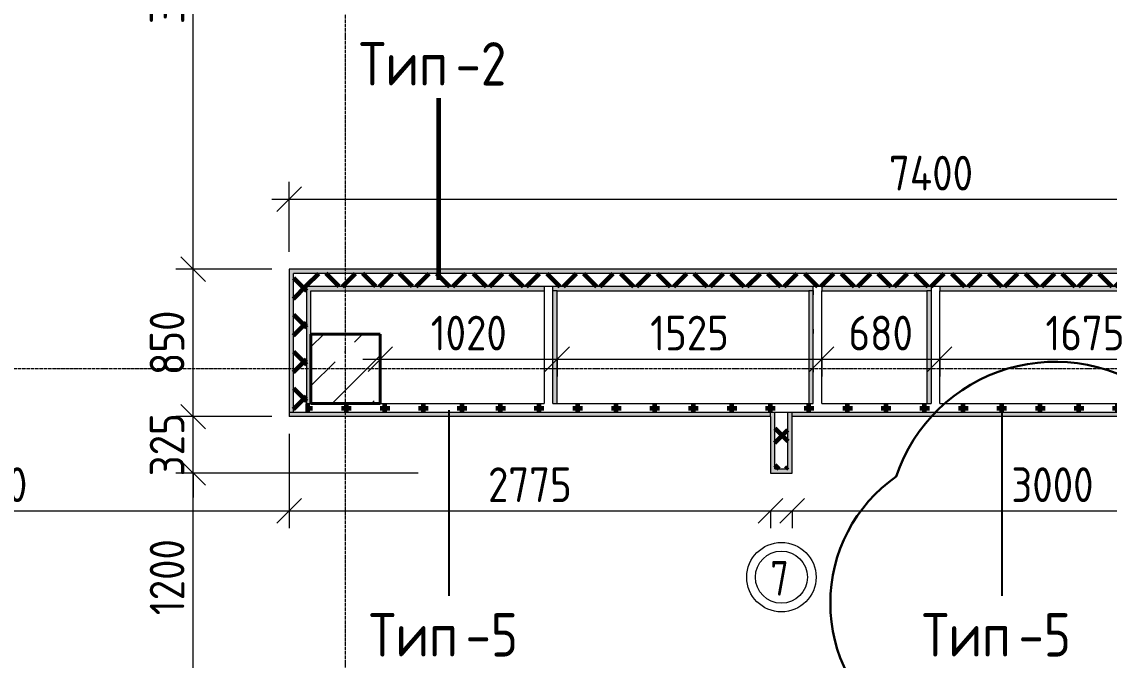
# Model space of a CAD drawing. Header units: millimetres. Extents: x -60946 to 138510, y -262288 to 24501.
# Drawn here: x -9783 to -3514, y -51538 to -47860 of the extents above; entities that cross this region are included whole.
import ezdxf

# ---------------------------------------------------------------- set-up
doc = ezdxf.new("R2010")
doc.units = ezdxf.units.MM
doc.linetypes.add('ADSK_Линия сетки', pattern=[25, 20, -2.5, 0, -2.5])
for name, color, linetype, lineweight in [('2)Тип-2', 3, 'Continuous', 60), ('2)Тип-5', 1, 'Continuous', 60), ('Марки дверей', 7, 'Continuous', 20), ('Несущие колонны', 7, 'Continuous', 18), ('Оси', 7, 'Continuous', 9), ('Размеры', 7, 'Continuous', 9), ('Стены несущие', 7, 'Continuous', 30), ('Стены отделка', 7, 'Continuous', 30), ('Стены штриховка', 7, 'Continuous', 9)]:
    doc.layers.add(name, color=color, linetype=linetype, lineweight=lineweight)
doc.layers.add('2)Тип-4', color=7, linetype='Continuous', lineweight=30, true_color=0x0080c0)
doc.styles.add('GOST Common_3', font='', dxfattribs={"width": 0.9, "height": 200})
doc.styles.add('GOST Common_B', font='', dxfattribs={"width": 0.8, "height": 200})
doc.styles.get('GOST Common_3').set_extended_font_data('GOST Common')
doc.styles.get('GOST Common_B').set_extended_font_data('GOST Common', bold=True)
doc.dimstyles.new('ADSK_Основной_2_0_2', dxfattribs={"dimscale": 304.8, "dimtxt": 201.142999, "dimasz": 0.463911, "dimexe": 0.328084, "dimexo": 0.328084, "dimgap": 0.164042, "dimtad": 1, "dimdec": 3, "dimrnd": 0.001, "dimdsep": 46, "dimtxsty": 'GOST Common_3', "dimblk1": 'OBLIQUE', "dimblk2": 'OBLIQUE', "dimsah": 1, "dimcen": 0.09, "dimdle": 0.328084, "dimazin": 2, "dimtfac": 1, "dimtdec": 4, "dimtix": 1, "dimtmove": 0, "dimatfit": 3, "dimfxl": 1, "dimtvp": 1, "dimtolj": 1, "dimtzin": 0, "dimlwd": 20, "dimlwe": 20, "dimarcsym": 2})
pattern_1 = [(45, (1283.93, -48864.63), (-106.066, 106.066), []), (135, (1283.93, -48864.63), (-106.066, -106.066), [])]
pattern_2 = [(0, (1283.93, -48864.63), (111.125, 111.125), [55.562, -166.687]), (90, (1311.72, -48892.41), (-111.125, 111.125), [55.562, -166.687])]

# ---------------------------------------------------------------- blocks, each defined once
blk = doc.blocks.new('ADSK_КолоннаЖБ_Прямоугольная - 400x400 мм-1807142-Кладочный план 1-го этажа')
at = {"layer": 'Несущие колонны', "lineweight": 40}
for p, q in [((-200, 200), (200, 200)), ((-200, -200), (-200, 200)), ((200, 200), (200, -200)), ((200, -200), (-200, -200))]:
    blk.add_line(p, q, dxfattribs=at)
blk = doc.blocks.new('М_двери1 - Марка экземпляра 2-3719212-Кладочный план 1-го этажа')
at = {"layer": 'Марки дверей'}
for radius in [2, 1.5]:
    blk.add_circle((0, 0), radius, dxfattribs=at)
blk = doc.blocks.new('_Oblique')
at = {"color": 0, "linetype": 'ByBlock', "lineweight": -2}
blk.add_line((-0.5, -0.5), (0.5, 0.5), dxfattribs=at)
blk = doc.blocks.new('*D4083')
at = {"layer": 'Defpoints', "color": 0, "transparency": 16777216}
for p in [(-8795.2, -50459.7), (-7398, -50459.7), (-7367.5, -51659.7)]:
    blk.add_point(p, dxfattribs=at)
at = {"layer": 'Размеры', "color": 0, "lineweight": 20, "transparency": 16777216}
for p, q in [((-8795.2, -51759.7), (-8795.2, -50359.7)), ((-7498, -50459.7), (-8895.2, -50459.7)), ((-7467.5, -51659.7), (-8895.2, -51659.7))]:
    blk.add_line(p, q, dxfattribs=at)
at = {"layer": 'Размеры', "color": 0, "lineweight": 20, "transparency": 16777216, "xscale": 141.4, "yscale": 141.4, "zscale": 141.4}
for p, rotation in [((-8795.2, -50459.7), 90), ((-8795.2, -51659.7), 270)]:
    blk.add_blockref('_Oblique', p, dxfattribs=dict(at, rotation=rotation))
at = {"layer": 'Размеры', "color": 0, "lineweight": 9, "transparency": 16777216, "insert": (-8945.2, -51059.7), "char_height": 200, "width": 560.473, "attachment_point": 5, "rotation": 90, "style": 'GOST Common_3'}
blk.add_mtext('\\A1;1200', dxfattribs=at)
blk = doc.blocks.new('*D4084')
at = {"layer": 'Defpoints', "color": 0, "transparency": 16777216}
for p in [(-8795.2, -50134.7), (-8241.1, -50134.7), (-7398, -50459.7)]:
    blk.add_point(p, dxfattribs=at)
at = {"layer": 'Размеры', "color": 0, "lineweight": 20, "transparency": 16777216}
for p, q in [((-8795.2, -50134.7), (-8795.2, -49993.3)), ((-8341.1, -50134.7), (-8895.2, -50134.7)), ((-8795.2, -50459.7), (-8795.2, -50134.7)), ((-7498, -50459.7), (-8895.2, -50459.7)), ((-8795.2, -50459.7), (-8795.2, -50601.1))]:
    blk.add_line(p, q, dxfattribs=at)
at = {"layer": 'Размеры', "color": 0, "lineweight": 20, "transparency": 16777216, "xscale": 141.4, "yscale": 141.4, "zscale": 141.4}
for p, rotation in [((-8795.2, -50134.7), 270), ((-8795.2, -50459.7), 90)]:
    blk.add_blockref('_Oblique', p, dxfattribs=dict(at, rotation=rotation))
at = {"layer": 'Размеры', "color": 0, "lineweight": 9, "transparency": 16777216, "insert": (-8945.2, -50297.2), "char_height": 200, "width": 454.106, "attachment_point": 5, "rotation": 90, "style": 'GOST Common_3'}
blk.add_mtext('\\A1;325', dxfattribs=at)
blk = doc.blocks.new('*D4085')
at = {"layer": 'Defpoints', "color": 0, "transparency": 16777216}
for p in [(-8795.2, -49284.7), (-8241.1, -49284.7), (-8241.1, -50134.7)]:
    blk.add_point(p, dxfattribs=at)
at = {"layer": 'Размеры', "color": 0, "lineweight": 20, "transparency": 16777216}
for p, q in [((-8795.2, -50234.7), (-8795.2, -49184.7)), ((-8341.1, -49284.7), (-8895.2, -49284.7)), ((-8341.1, -50134.7), (-8895.2, -50134.7))]:
    blk.add_line(p, q, dxfattribs=at)
at = {"layer": 'Размеры', "color": 0, "lineweight": 20, "transparency": 16777216, "xscale": 141.4, "yscale": 141.4, "zscale": 141.4}
for p, rotation in [((-8795.2, -49284.7), 90), ((-8795.2, -50134.7), 270)]:
    blk.add_blockref('_Oblique', p, dxfattribs=dict(at, rotation=rotation))
at = {"layer": 'Размеры', "color": 0, "lineweight": 9, "transparency": 16777216, "insert": (-8945.2, -49709.7), "char_height": 200, "width": 454.106, "attachment_point": 5, "rotation": 90, "style": 'GOST Common_3'}
blk.add_mtext('\\A1;850', dxfattribs=at)
blk = doc.blocks.new('*D4086')
at = {"layer": 'Defpoints', "color": 0, "transparency": 16777216}
for p in [(-8795.2, -45984.7), (-8191.1, -45984.7), (-8241.1, -49284.7)]:
    blk.add_point(p, dxfattribs=at)
at = {"layer": 'Размеры', "color": 0, "lineweight": 20, "transparency": 16777216}
for p, q in [((-8795.2, -49384.7), (-8795.2, -45884.7)), ((-8291.1, -45984.7), (-8895.2, -45984.7)), ((-8341.1, -49284.7), (-8895.2, -49284.7))]:
    blk.add_line(p, q, dxfattribs=at)
at = {"layer": 'Размеры', "color": 0, "lineweight": 20, "transparency": 16777216, "xscale": 141.4, "yscale": 141.4, "zscale": 141.4}
for p, rotation in [((-8795.2, -45984.7), 90), ((-8795.2, -49284.7), 270)]:
    blk.add_blockref('_Oblique', p, dxfattribs=dict(at, rotation=rotation))
at = {"layer": 'Размеры', "color": 0, "lineweight": 9, "transparency": 16777216, "insert": (-8945.2, -47634.7), "char_height": 200, "width": 605.475, "attachment_point": 5, "rotation": 90, "style": 'GOST Common_3'}
blk.add_mtext('\\A1;3300', dxfattribs=at)
blk = doc.blocks.new('*D3934')
at = {"layer": 'Defpoints', "color": 0, "transparency": 16777216}
for p in [(-8241.1, -50134.7), (-11741.1, -50577.1), (-8241.1, -50677)]:
    blk.add_point(p, dxfattribs=at)
at = {"layer": 'Размеры', "color": 0, "lineweight": 20, "transparency": 16777216}
for p, q in [((-8241.1, -50234.7), (-8241.1, -50777)), ((-11841.1, -50677), (-8141.1, -50677)), ((-11741.1, -50677.1), (-11741.1, -50777))]:
    blk.add_line(p, q, dxfattribs=at)
at = {"layer": 'Размеры', "color": 0, "lineweight": 20, "transparency": 16777216, "xscale": 141.4, "yscale": 141.4, "zscale": 141.4, "rotation": 180}
blk.add_blockref('_Oblique', (-11741.1, -50677), dxfattribs=at)
at = {"layer": 'Размеры', "color": 0, "lineweight": 20, "transparency": 16777216, "xscale": 141.4, "yscale": 141.4, "zscale": 141.4}
blk.add_blockref('_Oblique', (-8241.1, -50677), dxfattribs=at)
at = {"layer": 'Размеры', "color": 0, "lineweight": 9, "transparency": 16777216, "insert": (-9991.1, -50527), "char_height": 200, "width": 605.475, "attachment_point": 5, "style": 'GOST Common_3'}
blk.add_mtext('\\A1;3500', dxfattribs=at)
blk = doc.blocks.new('*D3935')
at = {"layer": 'Defpoints', "color": 0, "transparency": 16777216}
for p in [(-8241.1, -50134.7), (-5466.1, -50577.1), (-5466.1, -50677)]:
    blk.add_point(p, dxfattribs=at)
at = {"layer": 'Размеры', "color": 0, "lineweight": 20, "transparency": 16777216}
for p, q in [((-8241.1, -50234.7), (-8241.1, -50777)), ((-8341.1, -50677), (-5366.1, -50677)), ((-5466.1, -50677.1), (-5466.1, -50777))]:
    blk.add_line(p, q, dxfattribs=at)
at = {"layer": 'Размеры', "color": 0, "lineweight": 20, "transparency": 16777216, "xscale": 141.4, "yscale": 141.4, "zscale": 141.4, "rotation": 180}
blk.add_blockref('_Oblique', (-8241.1, -50677), dxfattribs=at)
at = {"layer": 'Размеры', "color": 0, "lineweight": 20, "transparency": 16777216, "xscale": 141.4, "yscale": 141.4, "zscale": 141.4}
blk.add_blockref('_Oblique', (-5466.1, -50677), dxfattribs=at)
at = {"layer": 'Размеры', "color": 0, "lineweight": 9, "transparency": 16777216, "insert": (-6853.6, -50527), "char_height": 200, "width": 605.475, "attachment_point": 5, "style": 'GOST Common_3'}
blk.add_mtext('\\A1;2775', dxfattribs=at)
blk = doc.blocks.new('*D3936')
at = {"layer": 'Defpoints', "color": 0, "transparency": 16777216}
for p in [(-7716.1, -49703.3), (-6696.1, -49703.3), (-6696.1, -49803.3)]:
    blk.add_point(p, dxfattribs=at)
at = {"layer": 'Размеры', "color": 0, "lineweight": 20, "transparency": 16777216}
for p, q in [((-7816.1, -49803.3), (-6596.1, -49803.3)), ((-7716.1, -49803.3), (-7716.1, -49903.3)), ((-6696.1, -49803.3), (-6696.1, -49903.3))]:
    blk.add_line(p, q, dxfattribs=at)
at = {"layer": 'Размеры', "color": 0, "lineweight": 20, "transparency": 16777216, "xscale": 141.4, "yscale": 141.4, "zscale": 141.4, "rotation": 180}
blk.add_blockref('_Oblique', (-7716.1, -49803.3), dxfattribs=at)
at = {"layer": 'Размеры', "color": 0, "lineweight": 20, "transparency": 16777216, "xscale": 141.4, "yscale": 141.4, "zscale": 141.4}
blk.add_blockref('_Oblique', (-6696.1, -49803.3), dxfattribs=at)
at = {"layer": 'Размеры', "color": 0, "lineweight": 9, "transparency": 16777216, "insert": (-7206.1, -49653.3), "char_height": 200, "width": 560.473, "attachment_point": 5, "style": 'GOST Common_3'}
blk.add_mtext('\\A1;1020', dxfattribs=at)
blk = doc.blocks.new('*D3937')
at = {"layer": 'Defpoints', "color": 0, "transparency": 16777216}
for p in [(-6696.1, -49703.3), (-5171.1, -49703.3), (-5171.1, -49803.3)]:
    blk.add_point(p, dxfattribs=at)
at = {"layer": 'Размеры', "color": 0, "lineweight": 20, "transparency": 16777216}
for p, q in [((-6796.1, -49803.3), (-5071.1, -49803.3)), ((-6696.1, -49803.3), (-6696.1, -49903.3)), ((-5171.1, -49803.3), (-5171.1, -49903.3))]:
    blk.add_line(p, q, dxfattribs=at)
at = {"layer": 'Размеры', "color": 0, "lineweight": 20, "transparency": 16777216, "xscale": 141.4, "yscale": 141.4, "zscale": 141.4, "rotation": 180}
blk.add_blockref('_Oblique', (-6696.1, -49803.3), dxfattribs=at)
at = {"layer": 'Размеры', "color": 0, "lineweight": 20, "transparency": 16777216, "xscale": 141.4, "yscale": 141.4, "zscale": 141.4}
blk.add_blockref('_Oblique', (-5171.1, -49803.3), dxfattribs=at)
at = {"layer": 'Размеры', "color": 0, "lineweight": 9, "transparency": 16777216, "insert": (-5933.6, -49653.3), "char_height": 200, "width": 560.473, "attachment_point": 5, "style": 'GOST Common_3'}
blk.add_mtext('\\A1;1525', dxfattribs=at)
blk = doc.blocks.new('*D3938')
at = {"layer": 'Defpoints', "color": 0, "transparency": 16777216}
for p in [(-5171.1, -49703.3), (-4491.1, -49703.3), (-4491.1, -49803.3)]:
    blk.add_point(p, dxfattribs=at)
at = {"layer": 'Размеры', "color": 0, "lineweight": 20, "transparency": 16777216}
for p, q in [((-5271.1, -49803.3), (-4391.1, -49803.3)), ((-5171.1, -49803.3), (-5171.1, -49903.3)), ((-4491.1, -49803.3), (-4491.1, -49903.3))]:
    blk.add_line(p, q, dxfattribs=at)
at = {"layer": 'Размеры', "color": 0, "lineweight": 20, "transparency": 16777216, "xscale": 141.4, "yscale": 141.4, "zscale": 141.4, "rotation": 180}
blk.add_blockref('_Oblique', (-5171.1, -49803.3), dxfattribs=at)
at = {"layer": 'Размеры', "color": 0, "lineweight": 20, "transparency": 16777216, "xscale": 141.4, "yscale": 141.4, "zscale": 141.4}
blk.add_blockref('_Oblique', (-4491.1, -49803.3), dxfattribs=at)
at = {"layer": 'Размеры', "color": 0, "lineweight": 9, "transparency": 16777216, "insert": (-4831.1, -49653.3), "char_height": 200, "width": 454.106, "attachment_point": 5, "style": 'GOST Common_3'}
blk.add_mtext('\\A1;680', dxfattribs=at)
blk = doc.blocks.new('*D3939')
at = {"layer": 'Defpoints', "color": 0, "transparency": 16777216}
for p in [(-4491.1, -49703.3), (-2816.1, -49703.3), (-2816.1, -49803.3)]:
    blk.add_point(p, dxfattribs=at)
at = {"layer": 'Размеры', "color": 0, "lineweight": 20, "transparency": 16777216}
for p, q in [((-4591.1, -49803.3), (-2716.1, -49803.3)), ((-4491.1, -49803.3), (-4491.1, -49903.3)), ((-2816.1, -49803.3), (-2816.1, -49903.3))]:
    blk.add_line(p, q, dxfattribs=at)
at = {"layer": 'Размеры', "color": 0, "lineweight": 20, "transparency": 16777216, "xscale": 141.4, "yscale": 141.4, "zscale": 141.4, "rotation": 180}
blk.add_blockref('_Oblique', (-4491.1, -49803.3), dxfattribs=at)
at = {"layer": 'Размеры', "color": 0, "lineweight": 20, "transparency": 16777216, "xscale": 141.4, "yscale": 141.4, "zscale": 141.4}
blk.add_blockref('_Oblique', (-2816.1, -49803.3), dxfattribs=at)
at = {"layer": 'Размеры', "color": 0, "lineweight": 9, "transparency": 16777216, "insert": (-3653.6, -49653.3), "char_height": 200, "width": 560.473, "attachment_point": 5, "style": 'GOST Common_3'}
blk.add_mtext('\\A1;1675', dxfattribs=at)
blk = doc.blocks.new('*D3941')
at = {"layer": 'Defpoints', "color": 0, "transparency": 16777216}
for p in [(-5341.1, -50577.1), (-2341.1, -50577.1), (-2341.1, -50677)]:
    blk.add_point(p, dxfattribs=at)
at = {"layer": 'Размеры', "color": 0, "lineweight": 20, "transparency": 16777216}
for p, q in [((-5441.1, -50677), (-2241.1, -50677)), ((-5341.1, -50677.1), (-5341.1, -50777)), ((-2341.1, -50677.1), (-2341.1, -50777))]:
    blk.add_line(p, q, dxfattribs=at)
at = {"layer": 'Размеры', "color": 0, "lineweight": 20, "transparency": 16777216, "xscale": 141.4, "yscale": 141.4, "zscale": 141.4, "rotation": 180}
blk.add_blockref('_Oblique', (-5341.1, -50677), dxfattribs=at)
at = {"layer": 'Размеры', "color": 0, "lineweight": 20, "transparency": 16777216, "xscale": 141.4, "yscale": 141.4, "zscale": 141.4}
blk.add_blockref('_Oblique', (-2341.1, -50677), dxfattribs=at)
at = {"layer": 'Размеры', "color": 0, "lineweight": 9, "transparency": 16777216, "insert": (-3841.1, -50527), "char_height": 200, "width": 605.475, "attachment_point": 5, "style": 'GOST Common_3'}
blk.add_mtext('\\A1;3000', dxfattribs=at)
blk = doc.blocks.new('*D3954')
at = {"layer": 'Defpoints', "color": 0, "transparency": 16777216}
for p in [(-841.1, -48881.9), (-8241.1, -49284.7), (-841.1, -49284.7)]:
    blk.add_point(p, dxfattribs=at)
at = {"layer": 'Размеры', "color": 0, "lineweight": 20, "transparency": 16777216}
for p, q in [((-8241.1, -49184.7), (-8241.1, -48781.9)), ((-841.1, -49184.7), (-841.1, -48781.9)), ((-8341.1, -48881.9), (-741.1, -48881.9))]:
    blk.add_line(p, q, dxfattribs=at)
at = {"layer": 'Размеры', "color": 0, "lineweight": 20, "transparency": 16777216, "xscale": 141.4, "yscale": 141.4, "zscale": 141.4, "rotation": 180}
blk.add_blockref('_Oblique', (-8241.1, -48881.9), dxfattribs=at)
at = {"layer": 'Размеры', "color": 0, "lineweight": 20, "transparency": 16777216, "xscale": 141.4, "yscale": 141.4, "zscale": 141.4}
blk.add_blockref('_Oblique', (-841.1, -48881.9), dxfattribs=at)
at = {"layer": 'Размеры', "color": 0, "lineweight": 9, "transparency": 16777216, "insert": (-4541.1, -48731.9), "char_height": 200, "width": 625.93, "attachment_point": 5, "style": 'GOST Common_3'}
blk.add_mtext('\\A1;7400', dxfattribs=at)

msp = doc.modelspace()

# ---------------------------------------------------------------- hatches: boundary and pattern name
at = {"layer": '2)Тип-2'}
for points in [[(-8216.0657, -50109.6624), (-8216.0657, -49284.6624), (-8241.0657, -49284.6624), (-8241.0657, -50109.6624)], [(-8116.0657, -50059.6624), (-8116.0657, -49384.6624), (-8141.0657, -49384.6624), (-8141.0657, -50059.6624)]]:
    msp.add_hatch(color=256, dxfattribs=at).paths.add_polyline_path(points)
h = msp.add_hatch(color=256, dxfattribs=at)
h.paths.add_polyline_path([(11258.9343, -49309.6624), (11258.9343, -49284.6624), (9308.9343, -49284.6624), (9308.9343, -49309.6624), (10529.3613, -49309.6624)])
h.paths.add_polyline_path([(2908.9343, -49309.6624), (5483.9343, -49309.6624), (5483.9343, -49284.6624), (2908.9343, -49284.6624)])
h.paths.add_polyline_path([(12508.9343, -49309.6624), (13783.9343, -49309.6624), (13783.9343, -49284.6624), (12508.9343, -49284.6624)])
h.paths.add_polyline_path([(-4931.599, -49309.6624), (-841.0657, -49309.6624), (-841.0657, -49284.6624), (-8216.0657, -49284.6624), (-8216.0657, -49309.6624), (-6404.0714, -49309.6624)])
h.paths.add_polyline_path([(608.9343, -49309.6624), (1658.9343, -49309.6624), (1658.9343, -49284.6624), (608.9343, -49284.6624)])
h.paths.add_polyline_path([(7333.9343, -49309.6624), (8258.9343, -49309.6624), (8258.9343, -49284.6624), (7333.9343, -49284.6624)])
h.paths.add_polyline_path([(7258.9343, -49309.6624), (7258.9343, -49284.6624), (6583.9343, -49284.6624), (6583.9343, -49309.6624), (6848.1803, -49309.6624)])
h = msp.add_hatch(dxfattribs=at)
h.set_pattern_fill('FP_4', color=256, style=0, pattern_type=2)
h.set_pattern_definition(pattern_1)
h.paths.add_polyline_path([(-8216.0657, -50109.6624), (-8141.0657, -50109.6624), (-8141.0657, -49309.6624), (-8216.0657, -49309.6624)])
h = msp.add_hatch(dxfattribs=at)
h.set_pattern_fill('FP_4', color=256, style=0, pattern_type=2)
h.set_pattern_definition(pattern_1)
h.paths.add_polyline_path([(13708.9343, -49384.6624), (13708.9343, -49309.6624), (12508.9343, -49309.6624), (12508.9343, -49384.6624), (13683.9343, -49384.6624)])
h.paths.add_polyline_path([(-6721.0657, -49384.6624), (-841.0657, -49384.6624), (-841.0657, -49309.6624), (-8141.0657, -49309.6624), (-8141.0657, -49384.6624), (-6771.0657, -49384.6624)])
h.paths.add_polyline_path([(11158.9343, -49384.6624), (11258.9343, -49384.6624), (11258.9343, -49309.6624), (9308.9343, -49309.6624), (9308.9343, -49384.6624), (11108.9343, -49384.6624)])
h.paths.add_polyline_path([(8133.9343, -49384.6624), (8258.9343, -49384.6624), (8258.9343, -49309.6624), (6583.9343, -49309.6624), (6583.9343, -49384.6624), (8083.9343, -49384.6624)])
h.paths.add_polyline_path([(5483.9343, -49384.6624), (5483.9343, -49309.6624), (2908.9343, -49309.6624), (2908.9343, -49384.6624), (5383.9343, -49384.6624)])
h.paths.add_polyline_path([(683.9343, -49384.6624), (1658.9343, -49384.6624), (1658.9343, -49309.6624), (608.9343, -49309.6624), (608.9343, -49384.6624), (633.9343, -49384.6624)])
h = msp.add_hatch(color=256, dxfattribs=at)
h.paths.add_polyline_path([(3903.2355, -49409.6624), (5333.9343, -49409.6624), (5333.9343, -49384.6624), (3083.9343, -49384.6624), (3083.9343, -49409.6624)])
h.paths.add_polyline_path([(-4541.0657, -49409.6624), (-4541.0657, -49384.6624), (-5171.0657, -49384.6624), (-5171.0657, -49409.6624), (-4566.0657, -49409.6624)])
h.paths.add_polyline_path([(12738.0699, -49409.6624), (13683.9343, -49409.6624), (13683.9343, -49384.6624), (12633.9343, -49384.6624), (12633.9343, -49409.6624)])
h.paths.add_polyline_path([(-2891.0657, -49409.6624), (-2891.0657, -49384.6624), (-4491.0657, -49384.6624), (-4491.0657, -49409.6624), (-3459.1266, -49409.6624)])
h.paths.add_polyline_path([(-2841.0657, -49409.6624), (-916.0657, -49409.6624), (-916.0657, -49384.6624), (-2841.0657, -49384.6624)])
h.paths.add_polyline_path([(12583.9343, -49409.6624), (12583.9343, -49384.6624), (12508.9343, -49384.6624), (12508.9343, -49284.6624), (12483.9343, -49284.6624), (12483.9343, -49409.6624), (12558.9343, -49409.6624)])
h.paths.add_polyline_path([(-866.0657, -49409.6624), (-841.0657, -49409.6624), (-841.0657, -49384.6624), (-866.0657, -49384.6624)])
h.paths.add_polyline_path([(11283.9343, -49409.6624), (11283.9343, -49284.6624), (11258.9343, -49284.6624), (11258.9343, -49384.6624), (11158.9343, -49384.6624), (11158.9343, -49409.6624), (11265.5975, -49409.6624)])
h.paths.add_polyline_path([(683.9343, -49409.6624), (1483.9343, -49409.6624), (1483.9343, -49384.6624), (683.9343, -49384.6624)])
h.paths.add_polyline_path([(633.9343, -49409.6624), (633.9343, -49384.6624), (608.9343, -49384.6624), (608.9343, -49409.6624)])
h.paths.add_polyline_path([(10529.3613, -49409.6624), (11108.9343, -49409.6624), (11108.9343, -49384.6624), (9983.9343, -49384.6624), (9983.9343, -49409.6624), (10008.9343, -49409.6624)])
h.paths.add_polyline_path([(1683.9343, -49409.6624), (1683.9343, -49284.6624), (1658.9343, -49284.6624), (1658.9343, -49384.6624), (1533.9343, -49384.6624), (1533.9343, -49409.6624), (1558.9343, -49409.6624)])
h.paths.add_polyline_path([(9908.9343, -49409.6624), (9908.9343, -49384.6624), (9483.9343, -49384.6624), (9483.9343, -49409.6624), (9883.9343, -49409.6624)])
h.paths.add_polyline_path([(2883.9343, -49409.6624), (3033.9343, -49409.6624), (3033.9343, -49384.6624), (2908.9343, -49384.6624), (2908.9343, -49284.6624), (2883.9343, -49284.6624)])
h.paths.add_polyline_path([(9433.9343, -49409.6624), (9433.9343, -49384.6624), (9308.9343, -49384.6624), (9308.9343, -49409.6624), (9408.9343, -49409.6624)])
h.paths.add_polyline_path([(8158.9343, -49409.6624), (8258.9343, -49409.6624), (8258.9343, -49384.6624), (8133.9343, -49384.6624), (8133.9343, -49409.6624)])
h.paths.add_polyline_path([(6733.9343, -49409.6624), (8083.9343, -49409.6624), (8083.9343, -49384.6624), (6733.9343, -49384.6624)])
h.paths.add_polyline_path([(6558.9343, -49409.6624), (6683.9343, -49409.6624), (6683.9343, -49384.6624), (6583.9343, -49384.6624), (6583.9343, -49284.6624), (6558.9343, -49284.6624)])
h.paths.add_polyline_path([(5508.9343, -49409.6624), (5508.9343, -49284.6624), (5483.9343, -49284.6624), (5483.9343, -49384.6624), (5383.9343, -49384.6624), (5383.9343, -49409.6624), (5408.9343, -49409.6624)])
h.paths.add_polyline_path([(-6771.0657, -49409.6624), (-6771.0657, -49384.6624), (-8116.0657, -49384.6624), (-8116.0657, -49409.6624), (-7876.5438, -49409.6624)])
h.paths.add_polyline_path([(-6404.0714, -49409.6624), (-5221.0657, -49409.6624), (-5221.0657, -49384.6624), (-6721.0657, -49384.6624), (-6721.0657, -49409.6624), (-6696.0657, -49409.6624)])
h = msp.add_hatch(color=256, dxfattribs=at)
h.paths.add_polyline_path([(-5341.0657, -55809.6624), (-5341.0657, -51659.6624), (-5466.0657, -51659.6624), (-5466.0657, -51684.6624), (-5366.0657, -51684.6624), (-5366.0657, -55809.6624)])
h.paths.add_polyline_path([(-5341.0657, -50459.6624), (-5341.0657, -50109.6624), (-5366.0657, -50109.6624), (-5366.0657, -50434.6624), (-5466.0657, -50434.6624), (-5466.0657, -50459.6624)])
h = msp.add_hatch(color=256, dxfattribs=at)
h.paths.add_polyline_path([(-5441.0657, -55809.6624), (-5441.0657, -51684.6624), (-5466.0657, -51684.6624), (-5466.0657, -55809.6624)])
h.paths.add_polyline_path([(-5466.0657, -50434.6624), (-5441.0657, -50434.6624), (-5441.0657, -50109.6624), (-5466.0657, -50109.6624), (-5466.0657, -50134.6624)])
h = msp.add_hatch(dxfattribs=at)
h.set_pattern_fill('FP_4', color=256, style=0, pattern_type=2)
h.set_pattern_definition(pattern_1)
h.paths.add_polyline_path([(-5366.0657, -55809.6624), (-5366.0657, -51684.6624), (-5441.0657, -51684.6624), (-5441.0657, -55809.6624)])
h.paths.add_polyline_path([(-5366.0657, -50434.6624), (-5366.0657, -50109.6624), (-5441.0657, -50109.6624), (-5441.0657, -50434.6624)])
at = {"layer": '2)Тип-5', "true_color": 0xd50000}
h = msp.add_hatch(dxfattribs=at)
h.set_pattern_fill('FP_6', color=12, style=0, pattern_type=2)
h.set_pattern_definition(pattern_2)
h.paths.add_polyline_path([(-5171.0657, -50059.6624), (-5171.0657, -49384.6624), (-5221.0657, -49384.6624), (-5221.0657, -50059.6624)])
h = msp.add_hatch(dxfattribs=at)
h.set_pattern_fill('FP_6', color=12, style=0, pattern_type=2)
h.set_pattern_definition(pattern_2)
h.paths.add_polyline_path([(-4541.0657, -50059.6624), (-4491.0657, -50059.6624), (-4491.0657, -49384.6624), (-4541.0657, -49384.6624), (-4541.0657, -49409.6624)])
for points in [[(-6696.0657, -50059.6624), (-6696.0657, -49409.6624), (-6721.0657, -49409.6624), (-6721.0657, -50059.6624)], [(-5221.0657, -50059.6624), (-5221.0657, -49409.6624), (-5246.0657, -49409.6624), (-5246.0657, -50059.6624)], [(-4541.0657, -50059.6624), (-4541.0657, -49409.6624), (-4566.0657, -49409.6624), (-4566.0657, -50059.6624)]]:
    msp.add_hatch(color=12, dxfattribs=at).paths.add_polyline_path(points)
h = msp.add_hatch(dxfattribs=at)
h.set_pattern_fill('FP_6', color=12, style=0, pattern_type=2)
h.set_pattern_definition(pattern_2)
h.paths.add_polyline_path([(-8116.0657, -50109.6624), (-916.0657, -50109.6624), (-916.0657, -50059.6624), (-8141.0657, -50059.6624), (-8141.0657, -50109.6624)])
h = msp.add_hatch(color=12, dxfattribs=at)
h.paths.add_polyline_path([(-3459.1266, -50134.6624), (-2341.0657, -50134.6624), (-2341.0657, -50109.6624), (-5341.0657, -50109.6624), (-5341.0657, -50134.6624), (-4931.599, -50134.6624)])
h.paths.add_polyline_path([(-866.0657, -50134.6624), (-866.0657, -50109.6624), (-2066.0657, -50109.6624), (-2066.0657, -50134.6624), (-916.0657, -50134.6624)])
h.paths.add_polyline_path([(-8116.0657, -50134.6624), (-5466.0657, -50134.6624), (-5466.0657, -50109.6624), (-8241.0657, -50109.6624), (-8241.0657, -50134.6624), (-8141.0657, -50134.6624)])
h.paths.add_polyline_path([(-2216.0657, -50134.6624), (-2116.0657, -50134.6624), (-2116.0657, -50109.6624), (-2216.0657, -50109.6624)])
at = {"layer": 'Несущие колонны', "lineweight": 9}
h = msp.add_hatch(dxfattribs=at)
h.set_pattern_fill('FP_3', color=256, style=0, pattern_type=2)
h.set_pattern_definition([(45, (1283.93, -48864.63), (-224.506, 224.506), []), (45, (1508.44, -48864.63), (-224.506, 224.506), [396.875, -79.375, 3.353, -76.022])])
h.paths.add_polyline_path([(-7876.5438, -50059.6624), (-7716.0657, -50059.6624), (-7716.0657, -49659.6624), (-8116.0657, -49659.6624), (-8116.0657, -50059.6624)])

# ---------------------------------------------------------------- linework, layer by layer
at = {"layer": '2)Тип-2'}
msp.add_line((-7377.9695, -49347.1624), (-7377.9695, -48299.3779), dxfattribs=at)
at = {"layer": '2)Тип-4', "color": 5}
msp.add_lwpolyline([(-4741.2481, -56039.6515, -0.52056705), (-4741.2481, -53504.5654, -0.52056705), (-4741.2481, -51939.4803, -0.52056705), (-4741.2481, -50478.9963, -0.52056705), (-3221.6741, -50028.6526, -0.52056705), (-550.2508, -50028.6526, -0.52056705), (1824.334, -50028.6526, -0.52056705), (1917.7245, -51436.4611, -0.52056705), (1917.7245, -53262.0971, -0.52056705), (1917.7245, -55969.5185, -0.52056705), (-148.106, -56039.6515, -0.52056705), (-2654.0627, -56039.6515, -0.52056705)], format="xyb", close=True, dxfattribs=at)
at = {"layer": '2)Тип-5', "lineweight": 25}
for p, q in [((-7320.1997, -50097.1624), (-7320.1997, -51166.3779)), ((-4132.5915, -50097.1624), (-4132.5915, -51166.3779))]:
    msp.add_line(p, q, dxfattribs=at)
at = {"layer": 'Несущие колонны', "lineweight": 9}
for p, q in [((-7716.0657, -49659.6624), (-8116.0657, -49659.6624)), ((-8116.0657, -49659.6624), (-8116.0657, -50059.6624)), ((-7716.0657, -50059.6624), (-7716.0657, -49659.6624)), ((-8116.0657, -50059.6624), (-7716.0657, -50059.6624))]:
    msp.add_line(p, q, dxfattribs=at)
at = {"layer": 'Оси', "linetype": 'ADSK_Линия сетки', "lineweight": 5}
for p, q in [((-7916.0657, -59838.5137), (-7916.0657, -24363.7173)), ((63681.4538, -49859.6624), (-23956.1623, -49859.6624))]:
    msp.add_line(p, q, dxfattribs=at)
at = {"layer": 'Стены несущие', "lineweight": 9}
for p, q in [((-8241.0657, -49284.6624), (-8241.0657, -50109.6624)), ((-841.0657, -49284.6624), (-8241.0657, -49284.6624)), ((-8116.0657, -50059.6624), (-8116.0657, -49409.6624)), ((-8116.0657, -49409.6624), (-6771.0657, -49409.6624)), ((-6771.0657, -49409.6624), (-6771.0657, -50059.6624)), ((-6696.0657, -49409.6624), (-5246.0657, -49409.6624)), ((-5171.0657, -50059.6624), (-5171.0657, -49409.6624)), ((-5171.0657, -49409.6624), (-4566.0657, -49409.6624)), ((-4491.0657, -49409.6624), (-2891.0657, -49409.6624)), ((-4491.0657, -50059.6624), (-4491.0657, -49409.6624)), ((-8116.0657, -50059.6624), (-6771.0657, -50059.6624)), ((-6696.0657, -50059.6624), (-5246.0657, -50059.6624)), ((-5171.0657, -50059.6624), (-4566.0657, -50059.6624)), ((-4491.0657, -50059.6624), (-2891.0657, -50059.6624)), ((-5466.0657, -50134.6624), (-5466.0657, -50459.6624)), ((-5341.0657, -50459.6624), (-5341.0657, -50134.6624)), ((-5466.0657, -50459.6624), (-5341.0657, -50459.6624))]:
    msp.add_line(p, q, dxfattribs=at)
at = {"layer": 'Стены отделка', "lineweight": 18}
for p, q in [((-6696.0657, -50059.6624), (-6696.0657, -49409.6624)), ((-5246.0657, -49409.6624), (-5246.0657, -50059.6624)), ((-4566.0657, -49409.6624), (-4566.0657, -50059.6624)), ((-8241.0657, -50109.6624), (-8241.0657, -50134.6624)), ((-5466.0657, -50134.6624), (-8241.0657, -50134.6624)), ((-2341.0657, -50134.6624), (-5341.0657, -50134.6624))]:
    msp.add_line(p, q, dxfattribs=at)
at = {"layer": 'Стены штриховка', "lineweight": 9}
for p, q in [((-8216.0657, -50109.6624), (-8216.0657, -49309.6624)), ((-841.0657, -49309.6624), (-8216.0657, -49309.6624)), ((-8141.0657, -49384.6624), (-8141.0657, -50109.6624)), ((-841.0657, -49384.6624), (-8141.0657, -49384.6624)), ((-6771.0657, -49384.6624), (-6771.0657, -49409.6624)), ((-6721.0657, -50059.6624), (-6721.0657, -49384.6624)), ((-5221.0657, -50059.6624), (-5221.0657, -49384.6624)), ((-5171.0657, -49384.6624), (-5171.0657, -49409.6624)), ((-4541.0657, -49384.6624), (-4541.0657, -50059.6624)), ((-4491.0657, -49384.6624), (-4491.0657, -49409.6624)), ((-6696.0657, -49409.6624), (-6721.0657, -49409.6624)), ((-5221.0657, -49409.6624), (-5246.0657, -49409.6624)), ((-4541.0657, -49409.6624), (-4566.0657, -49409.6624)), ((-8141.0657, -50059.6624), (-8116.0657, -50059.6624)), ((-6721.0657, -50059.6624), (-6696.0657, -50059.6624)), ((-5246.0657, -50059.6624), (-5221.0657, -50059.6624)), ((-4566.0657, -50059.6624), (-4541.0657, -50059.6624)), ((-8241.0657, -50109.6624), (-866.0657, -50109.6624)), ((-5466.0657, -50134.6624), (-5466.0657, -50109.6624)), ((-5441.0657, -50434.6624), (-5441.0657, -50109.6624)), ((-5366.0657, -50434.6624), (-5366.0657, -50109.6624)), ((-5341.0657, -50134.6624), (-5341.0657, -50109.6624)), ((-5441.0657, -50434.6624), (-5366.0657, -50434.6624))]:
    msp.add_line(p, q, dxfattribs=at)

# ---------------------------------------------------------------- block references
at = {"layer": 'Марки дверей', "xscale": 99.99999999999993, "yscale": 99.99999999999993, "zscale": 99.99999999999993}
msp.add_blockref('М_двери1 - Марка экземпляра 2-3719212-Кладочный план 1-го этажа', (-5403.5657, -51059.6624), dxfattribs=at)
at = {"layer": 'Несущие колонны', "lineweight": 40, "rotation": 89.9999999999999}
msp.add_blockref('ADSK_КолоннаЖБ_Прямоугольная - 400x400 мм-1807142-Кладочный план 1-го этажа', (-7916.0657, -49859.6624), dxfattribs=at)

# ---------------------------------------------------------------- texts
at = {"layer": '2)Тип-2', "color": 116, "lineweight": 9, "true_color": 0x008040, "char_height": 250, "attachment_point": 1, "style": 'GOST Common_3'}
for s, insert, width in [('Тип', (-7837.9695, -47976.9508), 673.4175), ('-2', (-7282.3445, -47976.9508), 432.91125)]:
    msp.add_mtext(s, dxfattribs=dict(at, insert=insert, width=width))
at = {"layer": '2)Тип-5', "color": 116, "lineweight": 25, "true_color": 0x008040, "char_height": 250, "attachment_point": 1, "style": 'GOST Common_3'}
for s, insert, width in [('Тип', (-7780.1997, -51266.9508), 673.4175), ('-5', (-7224.5747, -51266.9508), 432.91125), ('Тип', (-4592.5915, -51266.9508), 673.4175), ('-5', (-4036.9665, -51266.9508), 432.91125)]:
    msp.add_mtext(s, dxfattribs=dict(at, insert=insert, width=width))
at = {"layer": 'Марки дверей', "lineweight": 5, "insert": (-5467.6231, -50966.0035), "char_height": 200, "width": 147.5105, "attachment_point": 1, "style": 'GOST Common_B'}
msp.add_mtext('\\fGOST Common|b1|i0|c204|p34|;\\W.8;7', dxfattribs=at)

# ---------------------------------------------------------------- dimensions: what is measured, and where the dimension line sits
at = {"layer": 'Размеры', "lineweight": 9}
for base, p1, p2, override, picture, middle in [((-8795.1504, -45984.6624), (-8241.0657, -49284.6624), (-8191.0657, -45984.6624), {"dimpost": '<>', "dimfxl": 3300.378766}, '*D4086', (-8945.1504, -47634.6624)), ((-8795.1504, -49284.6624), (-8241.0657, -50134.6624), (-8241.0657, -49284.6624), {"dimpost": '<>', "dimfxl": 850}, '*D4085', (-8945.1504, -49709.6624)), ((-8795.1504, -50134.6624), (-7397.9619, -50459.6624), (-8241.0657, -50134.6624), {"dimpost": '<>', "dimfxl": 903.575648}, '*D4084', (-8945.1504, -50297.1624)), ((-8795.1504, -50459.6624), (-7367.5372, -51659.6624), (-7397.9619, -50459.6624), {"dimpost": '<>', "dimfxl": 1200.38563}, '*D4083', (-8945.1504, -51059.6624))]:
    dim = msp.add_linear_dim(base=base, p1=p1, p2=p2, angle=90, dimstyle='ADSK_Основной_2_0_2', override=override, dxfattribs=at)
    dim.commit()
    dim.dimension.update_dxf_attribs({"geometry": picture, "text_midpoint": middle})
for base, p1, p2, override, picture, middle in [((-841.0657, -48881.9029), (-8241.0657, -49284.6624), (-841.0657, -49284.6624), {"dimpost": '<>', "dimfxl": 7400}, '*D3954', (-4541.0657, -48731.9029)), ((-6696.0657, -49803.3037), (-7716.0657, -49703.3188), (-6696.0657, -49703.3188), {"dimpost": '<>', "dimfxl": 1020}, '*D3936', (-7206.0657, -49653.3037)), ((-5171.0657, -49803.3037), (-6696.0657, -49703.3188), (-5171.0657, -49703.3188), {"dimpost": '<>', "dimfxl": 1525}, '*D3937', (-5933.5657, -49653.3037)), ((-4491.0657, -49803.3037), (-5171.0657, -49703.3188), (-4491.0657, -49703.3188), {"dimpost": '<>', "dimfxl": 680}, '*D3938', (-4831.0657, -49653.3037)), ((-2816.0657, -49803.3037), (-4491.0657, -49703.3188), (-2816.0657, -49703.3188), {"dimpost": '<>', "dimfxl": 1675}, '*D3939', (-3653.5657, -49653.3037)), ((-8241.0657, -50677.0494), (-11741.0657, -50577.0645), (-8241.0657, -50134.6624), {"dimpost": '<>', "dimfxl": 3527.849153}, '*D3934', (-9991.0657, -50527.0494)), ((-5466.0657, -50677.0494), (-8241.0657, -50134.6624), (-5466.0657, -50577.0645), {"dimpost": '<>', "dimfxl": 2810.04353}, '*D3935', (-6853.5657, -50527.0494)), ((-2341.0657, -50677.0494), (-5341.0657, -50577.0645), (-2341.0657, -50577.0645), {"dimpost": '<>', "dimfxl": 3000}, '*D3941', (-3841.0657, -50527.0494))]:
    dim = msp.add_linear_dim(base=base, p1=p1, p2=p2, dimstyle='ADSK_Основной_2_0_2', override=override, dxfattribs=at)
    dim.commit()
    dim.dimension.update_dxf_attribs({"geometry": picture, "text_midpoint": middle})

doc.saveas('drawing.dxf')
